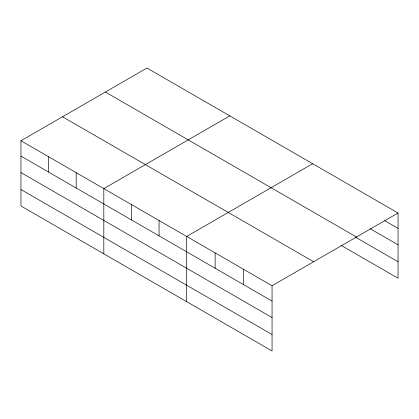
<?xml version="1.0" encoding="UTF-8"?>
<svg xmlns="http://www.w3.org/2000/svg" width="419" height="419" viewBox="0 0 419 419"><rect width="100%" height="100%" fill="white"/><g stroke="black" fill="none" stroke-linecap="round" stroke-linejoin="round"><path stroke-width="0.63" d="M272.057 317.555L272.057 285.753L20.95 140.774L20.95 205.991L272.057 350.965L272.057 317.555L20.95 172.576M341.134 245.366L398.05 278.226L398.05 213.009L146.943 68.035L20.95 140.774M229.806 115.874L103.818 188.618L103.818 253.83M312.674 163.719L186.68 236.457L186.68 301.675M272.057 285.753L398.05 213.009M384.658 220.624L398.05 228.355M370.15 228.706L398.05 244.811M105.363 92.039L356.475 237.013M355.642 237.285L398.05 261.77M62.525 116.77L313.637 261.744M20.95 156.119L272.057 301.099M20.95 189.535L272.057 334.509M243.601 269.317L243.601 284.663M215.141 252.887L215.141 268.233M159.058 220.509L159.058 235.855M131.435 204.561L131.435 219.912M76.195 172.67L76.195 188.016M48.573 156.722L48.573 172.068"/></g></svg>
